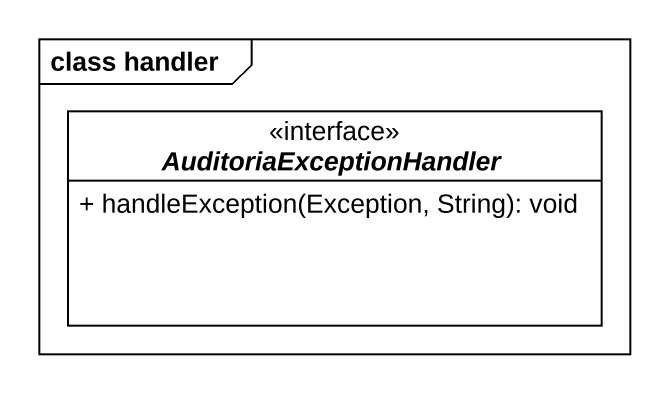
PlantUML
@startuml
mainframe class handler
hide circle
hide empty members
skinparam classAttributeIconSize 0
interface AuditoriaExceptionHandler <<interface>> {
  + handleException(Exception, String): void
}
@enduml
